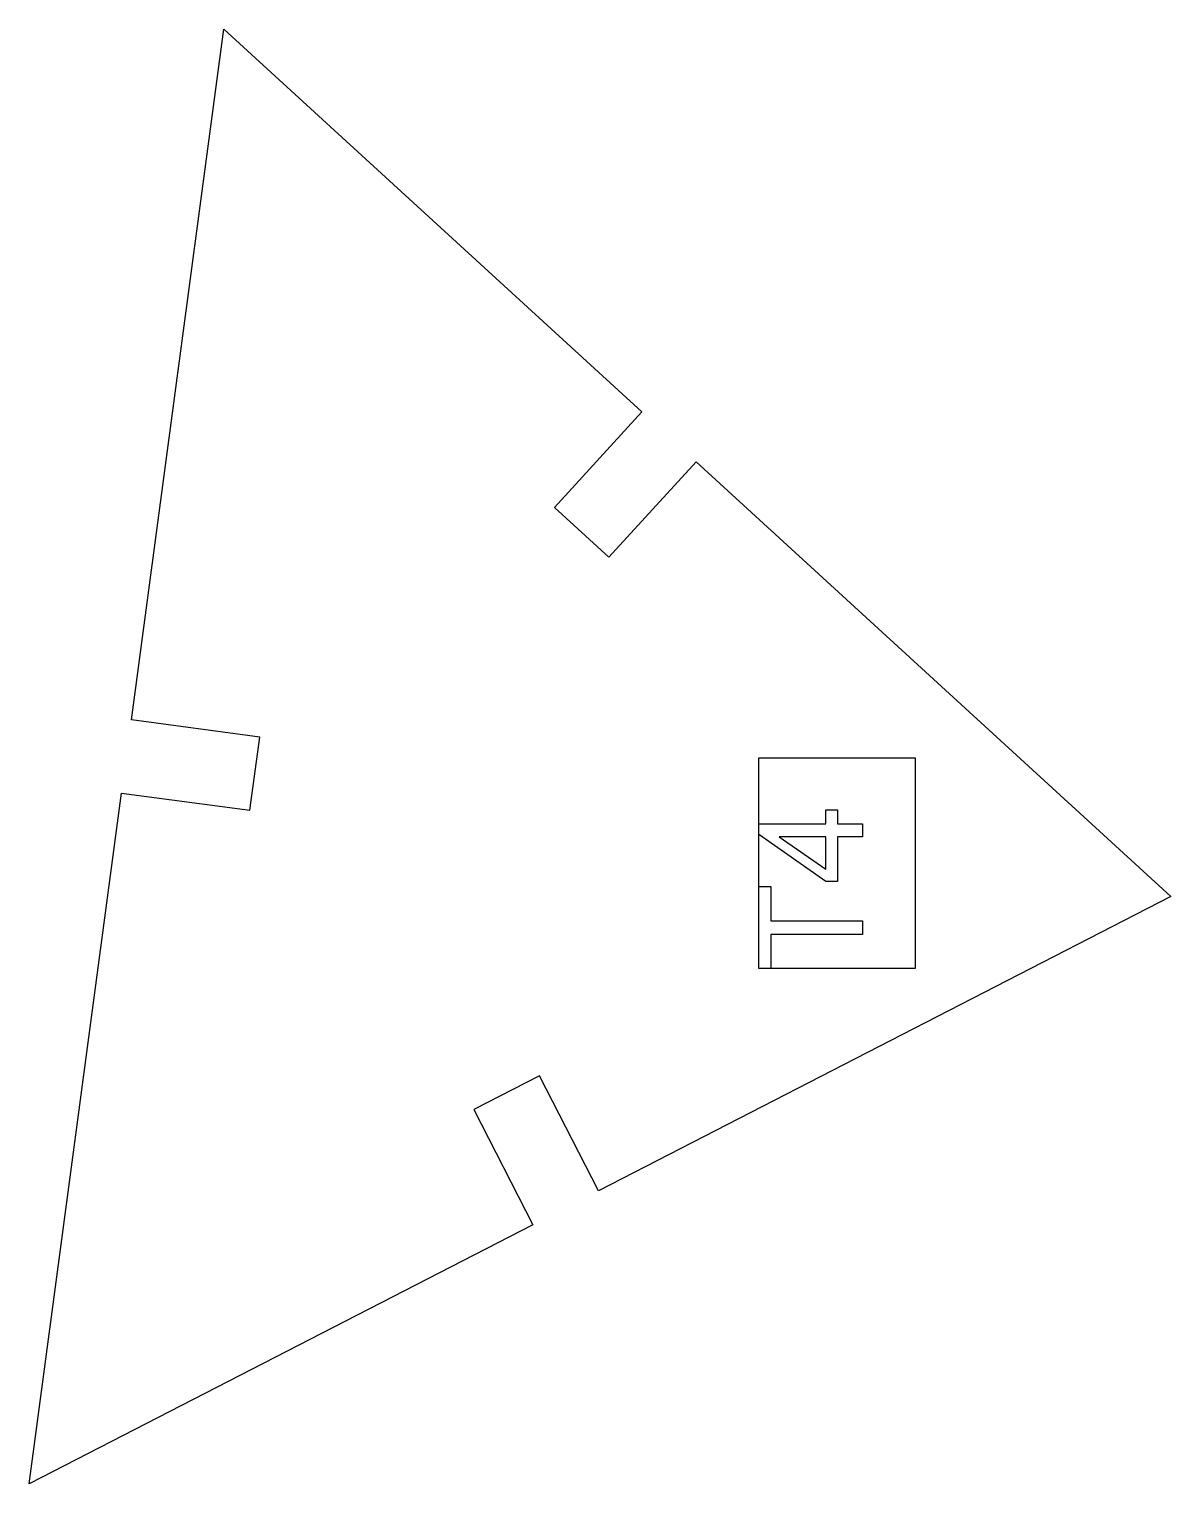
# Model space of a CAD drawing. Header units: millimetres. Extents: x -11 to 33.1, y -27.1 to 29.
import ezdxf

# ---------------------------------------------------------------- set-up
doc = ezdxf.new("R2010")
doc.units = ezdxf.units.MM
doc.layers.get('0').update_dxf_attribs({"linetype": 'CONTINUOUS'})

msp = doc.modelspace()

# ---------------------------------------------------------------- linework, layer by layer
for p, q in [((19.805, -1.638), (19.805, -1.098)), ((19.805, -1.098), (20.255, -1.098)), ((20.255, -1.098), (20.255, -1.638)), ((17.213, -2.039), (17.213, -1.638)), ((17.213, -1.638), (19.805, -1.638)), ((20.255, -1.638), (21.213, -1.638)), ((21.213, -1.638), (21.213, -2.129)), ((19.805, -3.865), (17.213, -2.039)), ((19.805, -2.129), (18.002, -2.129)), ((18.002, -2.129), (19.805, -3.382)), ((19.805, -3.382), (19.805, -2.129)), ((21.213, -2.129), (20.255, -2.129)), ((20.255, -2.129), (20.255, -3.865)), ((20.255, -3.865), (19.805, -3.865)), ((17.213, -7.218), (17.213, -4.047)), ((17.213, -4.047), (17.685, -4.047)), ((17.685, -4.047), (17.685, -5.371)), ((17.685, -5.371), (21.213, -5.371)), ((21.213, -5.371), (21.213, -5.9)), ((21.213, -5.9), (17.685, -5.9)), ((17.685, -5.9), (17.685, -7.218)), ((17.685, -7.218), (17.213, -7.218))]:
    msp.add_line(p, q)
for points in [[(-7.391, -0.447), (-2.435, -1.111), (-2.057, 1.713), (-7.012, 2.377), (-3.44, 29.039), (12.697, 14.265), (9.321, 10.578), (11.423, 8.653), (14.799, 12.341), (33.128, -4.439), (11.028, -15.802), (8.742, -11.355), (6.207, -12.658), (8.494, -17.105), (-10.963, -27.109)], [(23.254, 0.908), (23.254, -7.218), (17.213, -7.218), (17.213, 0.908)]]:
    msp.add_lwpolyline(points, close=True)

doc.saveas('drawing.dxf')
